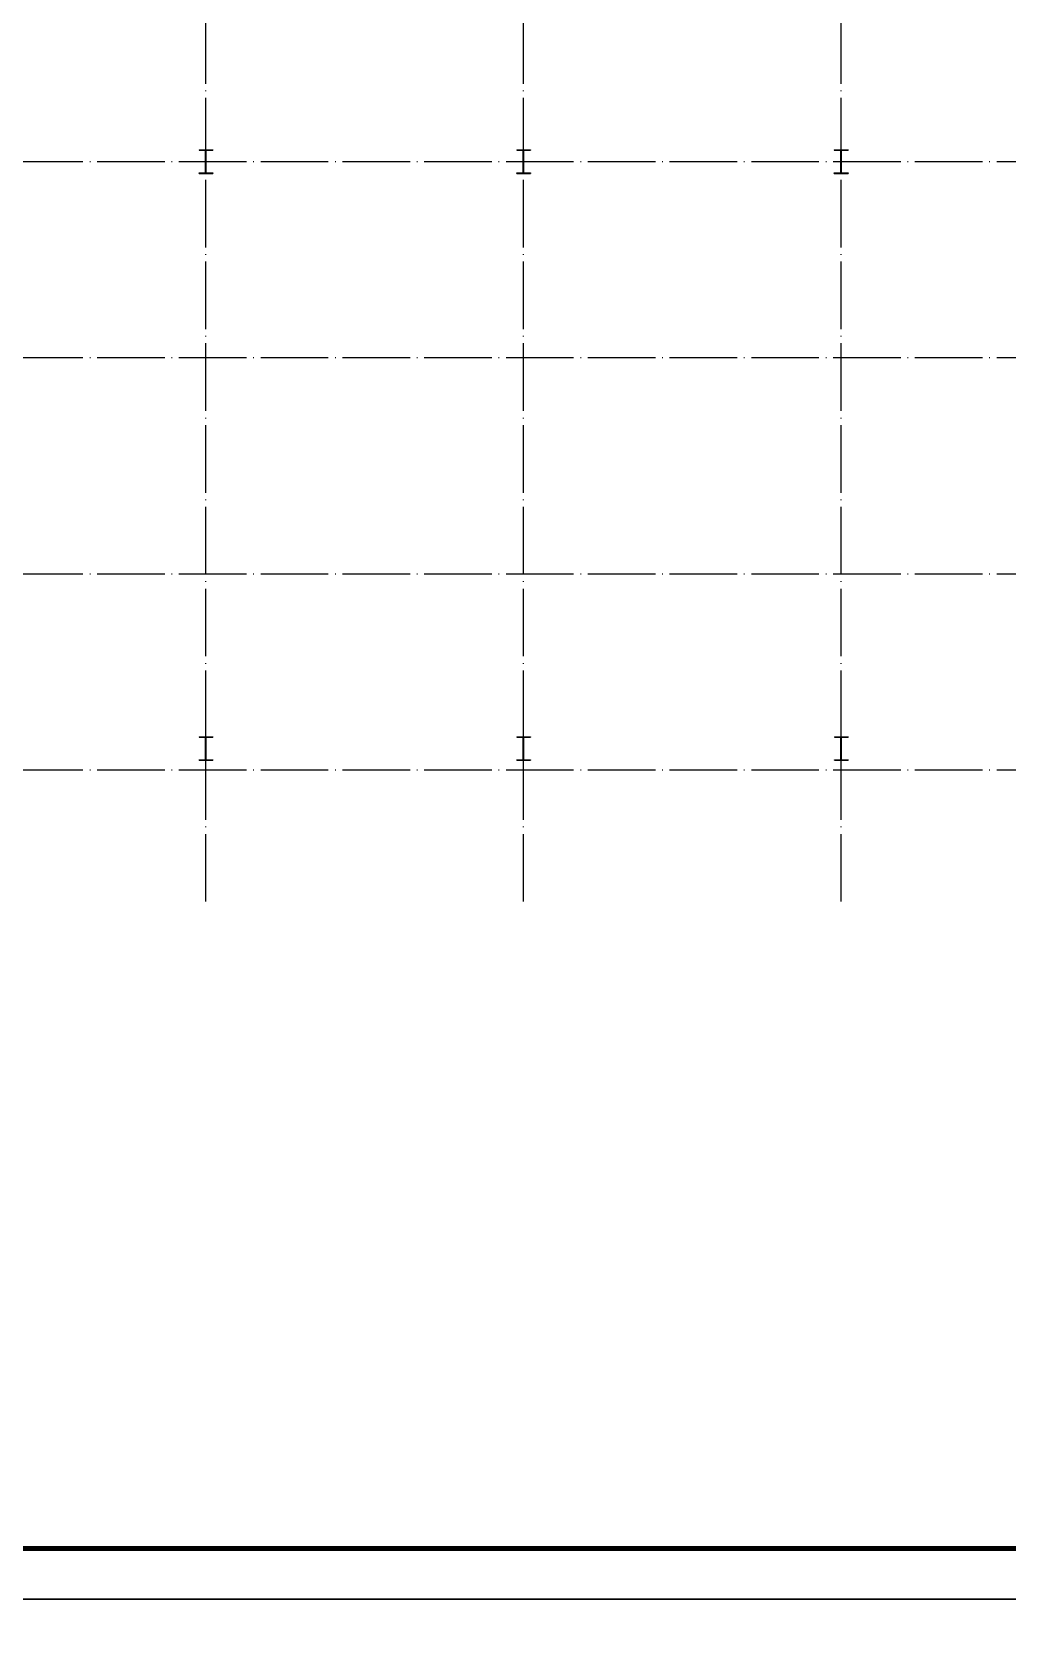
# Model space of a CAD drawing. Extents: x 95752 to 843522, y -411933 to 75567.
# Drawn here: x 359790 to 388653, y -14245 to 32846 of the extents above; entities that cross this region are included whole.
import ezdxf

# ---------------------------------------------------------------- set-up
doc = ezdxf.new("R2010")
doc.units = 0
doc.header["$LTSCALE"] = 1000
doc.header["$MEASUREMENT"] = 0
doc.linetypes.add('DOTE', pattern=[2.42, 2, -0.2, 0.02, -0.2])
for name, color, linetype in [('C-粗线', 51, 'Continuous'), ('DOTE', 1, 'Continuous'), ('PUB_TITLE', 4, 'Continuous')]:
    doc.layers.add(name, color=color, linetype=linetype)

# ---------------------------------------------------------------- blocks, each defined once
blk = doc.blocks.new('钢柱模板')
at = {"layer": 'C-粗线', "color": 6}
for p, q in [((-163637, -238633), (-163637, -238645)), ((-163637, -238633), (-163227, -238633)), ((-163637, -238633), (-163637, -238645)), ((-163637, -238633), (-163227, -238633)), ((-163637, -238645), (-163227, -238645)), ((-163637, -238645), (-163227, -238645)), ((-163441, -238653), (-163449, -238645)), ((-163441, -238653), (-163449, -238645)), ((-163441, -239321), (-163441, -238645)), ((-163441, -239321), (-163441, -238645)), ((-163423, -238653), (-163415, -238645)), ((-163423, -239321), (-163423, -238645)), ((-163423, -238653), (-163415, -238645)), ((-163423, -239321), (-163423, -238645)), ((-163227, -238633), (-163227, -238645)), ((-163227, -238633), (-163227, -238645)), ((-154237, -238633), (-154237, -238645)), ((-154237, -238633), (-153827, -238633)), ((-154237, -238633), (-154237, -238645)), ((-154237, -238633), (-153827, -238633)), ((-154237, -238645), (-153827, -238645)), ((-154237, -238645), (-153827, -238645)), ((-154041, -238653), (-154049, -238645)), ((-154041, -238653), (-154049, -238645)), ((-154041, -239321), (-154041, -238645)), ((-154041, -239321), (-154041, -238645)), ((-154023, -238653), (-154015, -238645)), ((-154023, -239321), (-154023, -238645)), ((-154023, -238653), (-154015, -238645)), ((-154023, -239321), (-154023, -238645)), ((-153827, -238633), (-153827, -238645)), ((-153827, -238633), (-153827, -238645)), ((-144837, -238633), (-144837, -238645)), ((-144837, -238633), (-144427, -238633)), ((-144837, -238633), (-144837, -238645)), ((-144837, -238633), (-144427, -238633)), ((-144837, -238645), (-144427, -238645)), ((-144837, -238645), (-144427, -238645)), ((-144641, -238653), (-144649, -238645)), ((-144641, -238653), (-144649, -238645)), ((-144641, -239321), (-144641, -238645)), ((-144641, -239321), (-144641, -238645)), ((-144623, -238653), (-144615, -238645)), ((-144623, -239321), (-144623, -238645)), ((-144623, -238653), (-144615, -238645)), ((-144623, -239321), (-144623, -238645)), ((-144427, -238633), (-144427, -238645)), ((-144427, -238633), (-144427, -238645)), ((-163637, -239333), (-163637, -239321)), ((-163637, -239321), (-163227, -239321)), ((-163637, -239333), (-163637, -239321)), ((-163637, -239321), (-163227, -239321)), ((-163637, -239333), (-163227, -239333)), ((-163637, -239333), (-163227, -239333)), ((-163441, -239313), (-163449, -239321)), ((-163441, -239313), (-163449, -239321)), ((-163423, -239313), (-163415, -239321)), ((-163423, -239313), (-163415, -239321)), ((-163227, -239321), (-163227, -239333)), ((-163227, -239321), (-163227, -239333)), ((-154237, -239333), (-154237, -239321)), ((-154237, -239321), (-153827, -239321)), ((-154237, -239333), (-154237, -239321)), ((-154237, -239321), (-153827, -239321)), ((-154237, -239333), (-153827, -239333)), ((-154237, -239333), (-153827, -239333)), ((-154041, -239313), (-154049, -239321)), ((-154041, -239313), (-154049, -239321)), ((-154023, -239313), (-154015, -239321)), ((-154023, -239313), (-154015, -239321)), ((-153827, -239321), (-153827, -239333)), ((-153827, -239321), (-153827, -239333)), ((-144837, -239333), (-144837, -239321)), ((-144837, -239321), (-144427, -239321)), ((-144837, -239333), (-144837, -239321)), ((-144837, -239321), (-144427, -239321)), ((-144837, -239333), (-144427, -239333)), ((-144837, -239333), (-144427, -239333)), ((-144641, -239313), (-144649, -239321)), ((-144641, -239313), (-144649, -239321)), ((-144623, -239313), (-144615, -239321)), ((-144623, -239313), (-144615, -239321)), ((-144427, -239321), (-144427, -239333)), ((-144427, -239321), (-144427, -239333)), ((-163632, -256003), (-163632, -256015)), ((-163632, -256003), (-163232, -256003)), ((-163632, -256003), (-163632, -256015)), ((-163632, -256003), (-163232, -256003)), ((-163632, -256015), (-163232, -256015)), ((-163632, -256015), (-163232, -256015)), ((-163441, -256023), (-163449, -256015)), ((-163441, -256023), (-163449, -256015)), ((-163441, -256691), (-163441, -256015)), ((-163441, -256691), (-163441, -256015)), ((-163423, -256023), (-163415, -256015)), ((-163423, -256691), (-163423, -256015)), ((-163423, -256023), (-163415, -256015)), ((-163423, -256691), (-163423, -256015)), ((-163232, -256003), (-163232, -256015)), ((-163232, -256003), (-163232, -256015)), ((-154232, -256003), (-154232, -256015)), ((-154232, -256003), (-153832, -256003)), ((-154232, -256003), (-154232, -256015)), ((-154232, -256003), (-153832, -256003)), ((-154232, -256015), (-153832, -256015)), ((-154232, -256015), (-153832, -256015)), ((-154041, -256023), (-154049, -256015)), ((-154041, -256023), (-154049, -256015)), ((-154041, -256691), (-154041, -256015)), ((-154041, -256691), (-154041, -256015)), ((-154023, -256023), (-154015, -256015)), ((-154023, -256691), (-154023, -256015)), ((-154023, -256023), (-154015, -256015)), ((-154023, -256691), (-154023, -256015)), ((-153832, -256003), (-153832, -256015)), ((-153832, -256003), (-153832, -256015)), ((-144832, -256003), (-144832, -256015)), ((-144832, -256003), (-144432, -256003)), ((-144832, -256003), (-144832, -256015)), ((-144832, -256003), (-144432, -256003)), ((-144832, -256015), (-144432, -256015)), ((-144832, -256015), (-144432, -256015)), ((-144641, -256023), (-144649, -256015)), ((-144641, -256023), (-144649, -256015)), ((-144641, -256691), (-144641, -256015)), ((-144641, -256691), (-144641, -256015)), ((-144623, -256023), (-144615, -256015)), ((-144623, -256691), (-144623, -256015)), ((-144623, -256023), (-144615, -256015)), ((-144623, -256691), (-144623, -256015)), ((-144432, -256003), (-144432, -256015)), ((-144432, -256003), (-144432, -256015)), ((-163632, -256703), (-163632, -256691)), ((-163632, -256691), (-163232, -256691)), ((-163632, -256703), (-163632, -256691)), ((-163632, -256691), (-163232, -256691)), ((-163632, -256703), (-163232, -256703)), ((-163632, -256703), (-163232, -256703)), ((-163441, -256683), (-163449, -256691)), ((-163441, -256683), (-163449, -256691)), ((-163423, -256683), (-163415, -256691)), ((-163423, -256683), (-163415, -256691)), ((-163232, -256691), (-163232, -256703)), ((-163232, -256691), (-163232, -256703)), ((-154232, -256703), (-154232, -256691)), ((-154232, -256691), (-153832, -256691)), ((-154232, -256703), (-154232, -256691)), ((-154232, -256691), (-153832, -256691)), ((-154232, -256703), (-153832, -256703)), ((-154232, -256703), (-153832, -256703)), ((-154041, -256683), (-154049, -256691)), ((-154041, -256683), (-154049, -256691)), ((-154023, -256683), (-154015, -256691)), ((-154023, -256683), (-154015, -256691)), ((-153832, -256691), (-153832, -256703)), ((-153832, -256691), (-153832, -256703)), ((-144832, -256703), (-144832, -256691)), ((-144832, -256691), (-144432, -256691)), ((-144832, -256703), (-144832, -256691)), ((-144832, -256691), (-144432, -256691)), ((-144832, -256703), (-144432, -256703)), ((-144832, -256703), (-144432, -256703)), ((-144641, -256683), (-144649, -256691)), ((-144641, -256683), (-144649, -256691)), ((-144623, -256683), (-144615, -256691)), ((-144623, -256683), (-144615, -256691)), ((-144432, -256691), (-144432, -256703)), ((-144432, -256691), (-144432, -256703))]:
    blk.add_line(p, q, dxfattribs=at)
blk = doc.blocks.new('zw-02')
at = {"layer": 'DOTE', "linetype": 'DOTE'}
for p, q in [((364943, 4846), (364943, 63646)), ((374343, 4846), (374343, 63646)), ((383743, 4846), (383743, 63646)), ((303643, 26746), (407443, 26746)), ((303643, 20946), (407443, 20946)), ((303643, 14546), (407443, 14546)), ((303643, 8746), (407443, 8746))]:
    blk.add_line(p, q, dxfattribs=at)

msp = doc.modelspace()

# ---------------------------------------------------------------- linework, layer by layer
at = {"layer": 'PUB_TITLE'}
for points in [[(287922.7, -13533), (445572.7, -13533), (445572.7, 75567), (287922.7, 75567)], [(287922.7, -102633), (445572.7, -102633), (445572.7, -13533), (287922.7, -13533)]]:
    msp.add_lwpolyline(points, close=True, dxfattribs=at)
at = {"layer": 'PUB_TITLE', "const_width": 150}
msp.add_lwpolyline([(291672.7, -12033), (444072.7, -12033), (444072.7, 74067), (291672.7, 74067)], close=True, dxfattribs=at)

# ---------------------------------------------------------------- block references
for name, p in [('zw-02', (0, 2261.5)), ('钢柱模板', (528374.3, 267990.9))]:
    msp.add_blockref(name, p)

doc.saveas('drawing.dxf')
